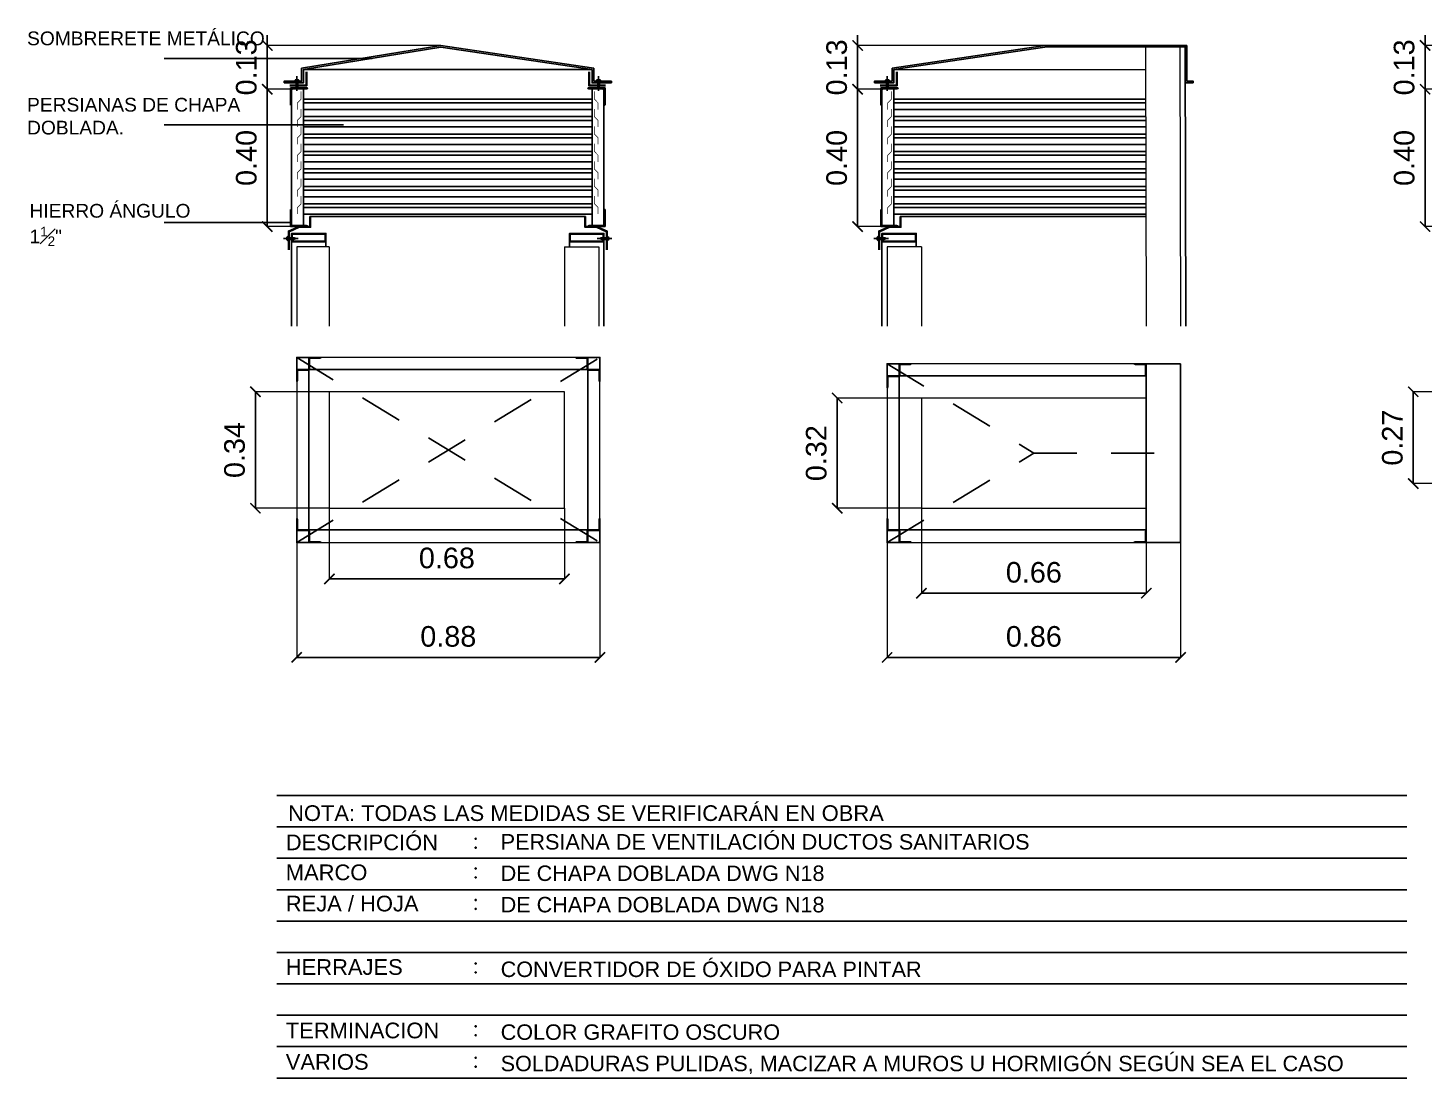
# Model space of a CAD drawing. Extents: x 465 to 637, y -105 to -61.
# Drawn here: x 528.005 to 532.071, y -104.628 to -101.571 of the extents above; entities that cross this region are included whole.
import ezdxf
from ezdxf.enums import TextEntityAlignment as Align

# ---------------------------------------------------------------- set-up
doc = ezdxf.new("R2010")
doc.units = 0
doc.linetypes.add('DASHED2', pattern=[0.375, 0.25, -0.125])
doc.linetypes.add('HIDDEN2', pattern=[0.1875, 0.125, -0.0625])
for name, color, linetype in [('-c-cotas', 1, 'Continuous'), ('0.1', 1, 'Continuous'), ('25-COTAS', 2, 'Continuous'), ('A-Revoques', 1, 'Continuous'), ('CARP', 2, 'Continuous'), ('CARP-DET', 8, 'Continuous'), ('D-PIEL-PERFIL', 123, 'Continuous'), ('GEWINDE_LI', 1, 'Continuous'), ('LINEAS', 9, 'Continuous'), ('MARCO', 2, 'Continuous'), ('ROT-TXT', 2, 'Continuous'), ('TM-REVOQUE', 8, 'Continuous'), ('TXT', 2, 'Continuous'), ('V-01', 1, 'Continuous')]:
    doc.layers.add(name, color=color, linetype=linetype)
doc.layers.add('A-Muros', color=4, linetype='Continuous', lineweight=18)
doc.styles.add('ROMANS', font='arial.ttf')
doc.styles.get("Standard").update_dxf_attribs({"font": 'arial.ttf'})
doc.dimstyles.new('EH-COTA 1.50', dxfattribs={"dimtxt": 0.075, "dimasz": 0.03, "dimexe": 0, "dimexo": 0, "dimgap": 0.03, "dimtad": 1, "dimzin": 1, "dimdsep": 46, "dimtxsty": 'Standard', "dimblk": 'ARCHTICK', "dimcen": 1, "dimclrd": 1, "dimclre": 8, "dimclrt": 2, "dimazin": 2, "dimtfac": 1, "dimtix": 1, "dimtmove": 2, "dimatfit": 3, "dimfxl": 2.83, "dimtolj": 1, "dimtzin": 0, "dimlwd": -1, "dimlwe": 5, "dimarcsym": 0})

# ---------------------------------------------------------------- blocks, each defined once
blk = doc.blocks.new('_ArchTick')
at = {"color": 0, "linetype": 'ByBlock', "const_width": 0.15}
blk.add_lwpolyline([(-0.5, -0.5), (0.5, 0.5)], dxfattribs=at)
blk = doc.blocks.new('*D298')
at = {"layer": '-c-cotas', "color": 8, "lineweight": 5, "transparency": 16777216}
for p, q in [((528.7877, -103.0691), (528.7877, -103.4034)), ((529.6708, -103.0691), (529.6708, -103.4034))]:
    blk.add_line(p, q, dxfattribs=at)
at = {"layer": '-c-cotas', "color": 1, "transparency": 16777216}
blk.add_line((529.6708, -103.4034), (528.7877, -103.4034), dxfattribs=at)
at = {"layer": 'Defpoints', "color": 0, "transparency": 16777216}
for p in [(528.7877, -103.0691), (529.6708, -103.0691), (528.7877, -103.4034)]:
    blk.add_point(p, dxfattribs=at)
at = {"layer": '-c-cotas', "color": 1, "transparency": 16777216, "xscale": 0.03, "yscale": 0.03, "zscale": 0.03, "rotation": 180}
blk.add_blockref('_ArchTick', (528.7877, -103.4034), dxfattribs=at)
at = {"layer": '-c-cotas', "color": 1, "transparency": 16777216, "xscale": 0.03, "yscale": 0.03, "zscale": 0.03}
blk.add_blockref('_ArchTick', (529.6708, -103.4034), dxfattribs=at)
at = {"layer": '-c-cotas', "color": 2, "transparency": 16777216, "insert": (529.2292, -103.3427), "char_height": 0.06, "attachment_point": 5}
blk.add_mtext('\\A1;0.88', dxfattribs=at)
blk = doc.blocks.new('L50x50')
for p, q in [((0, 0), (0, -0.05)), ((0, 0), (0.05, 0)), ((0.0032, -0.0063), (0.0032, -0.0465)), ((0.0063, -0.0032), (0.0465, -0.0032))]:
    blk.add_line(p, q)
for centre, radius, start, end in [((0.0461, 0.0007), 0.00394, 265.3681, 349.0358), ((0.0063, -0.0063), 0.00315, 90, 180), ((-0.0007, -0.0461), 0.00394, 280.9642, 4.6319)]:
    blk.add_arc(centre, radius, start, end)
blk = doc.blocks.new('*D296')
at = {"layer": '-c-cotas', "color": 8, "lineweight": 5, "transparency": 16777216}
for p, q in [((528.7695, -101.7491), (528.7019, -101.7491)), ((528.7695, -102.1491), (528.7019, -102.1491))]:
    blk.add_line(p, q, dxfattribs=at)
at = {"layer": '-c-cotas', "color": 1, "transparency": 16777216}
blk.add_line((528.7019, -102.1491), (528.7019, -101.7491), dxfattribs=at)
at = {"layer": 'Defpoints', "color": 0, "transparency": 16777216}
for p in [(528.7019, -101.7491), (528.7695, -101.7491), (528.7695, -102.1491)]:
    blk.add_point(p, dxfattribs=at)
at = {"layer": '-c-cotas', "color": 1, "transparency": 16777216, "xscale": 0.03, "yscale": 0.03, "zscale": 0.03}
for p, rotation in [((528.7019, -101.7491), 90), ((528.7019, -102.1491), 270)]:
    blk.add_blockref('_ArchTick', p, dxfattribs=dict(at, rotation=rotation))
at = {"layer": '-c-cotas', "color": 2, "transparency": 16777216, "insert": (528.6412, -101.9491), "char_height": 0.06, "attachment_point": 5, "rotation": 90}
blk.add_mtext('\\A1;0.40', dxfattribs=at)
blk = doc.blocks.new('torni.redondo')
at = {"color": 1, "linetype": 'Continuous'}
for p, q in [((0, 0), (-0.0009, 0.0014)), ((0, 0), (0.0009, 0.0014)), ((-0.0056, -0.001), (-0.0056, -0.0025)), ((0.0056, -0.001), (0.0056, -0.0025))]:
    blk.add_line(p, q, dxfattribs=at)
at = {"color": 1}
for p, q in [((-0.0025, -0.0072), (-0.0031, -0.0063)), ((0.003, -0.0067), (-0.0031, -0.0063)), ((-0.0025, -0.0092), (-0.0031, -0.0083)), ((0.003, -0.0087), (-0.0031, -0.0083)), ((-0.0025, -0.0112), (-0.0031, -0.0103)), ((0.003, -0.0107), (-0.0031, -0.0103)), ((-0.0025, -0.0132), (-0.0031, -0.0123)), ((0.003, -0.0127), (-0.0031, -0.0123)), ((-0.0025, -0.0152), (-0.0031, -0.0143)), ((0.003, -0.0147), (-0.0031, -0.0143)), ((-0.0025, -0.0172), (-0.0031, -0.0163)), ((0.003, -0.0167), (-0.0031, -0.0163)), ((-0.0025, -0.0192), (-0.0031, -0.0183)), ((0.003, -0.0187), (-0.0031, -0.0183)), ((-0.0025, -0.0193), (-0.0021, -0.0202)), ((0.0021, -0.0208), (-0.0024, -0.0202)), ((-0.002, -0.0203), (-0.0011, -0.0221)), ((0.001, -0.0229), (-0.0014, -0.0221)), ((-0.0011, -0.0222), (0, -0.0243)), ((0.0007, -0.0229), (0, -0.0243)), ((0.0018, -0.0208), (0.0008, -0.0228)), ((0.0025, -0.0193), (0.0018, -0.0208)), ((0.0025, -0.0058), (0.0025, -0.0049)), ((0.0025, -0.0058), (0.003, -0.0067)), ((0.0025, -0.0078), (0.003, -0.0087)), ((0.0025, -0.0098), (0.003, -0.0107)), ((0.0025, -0.0118), (0.003, -0.0127)), ((0.0025, -0.0138), (0.003, -0.0147)), ((0.0025, -0.0158), (0.003, -0.0167)), ((0.0025, -0.0178), (0.003, -0.0187))]:
    blk.add_line(p, q, dxfattribs=at)
at = {"color": 1, "linetype": 'Continuous'}
blk.add_lwpolyline([(-0.0063, -0.0034), (0.0063, -0.0034), (0.0063, -0.0025), (-0.0063, -0.0025)], close=True, dxfattribs=at)
at = {"color": 1}
for points in [[(-0.0025, -0.0034), (0.0025, -0.0034), (0.0025, -0.0049)], [(-0.0025, -0.0049), (-0.0025, -0.0034)], [(-0.0025, -0.0062), (-0.0025, -0.0049)], [(-0.0025, -0.0082), (-0.0025, -0.0072)], [(-0.0025, -0.0102), (-0.0025, -0.0092)], [(-0.0025, -0.0123), (-0.0025, -0.0112)], [(-0.0025, -0.0143), (-0.0025, -0.0132)], [(-0.0025, -0.0163), (-0.0025, -0.0152)], [(-0.0025, -0.0183), (-0.0025, -0.0172)], [(-0.0025, -0.0193), (-0.0025, -0.0192)], [(0.0025, -0.0068), (0.0025, -0.0098)], [(0.0025, -0.0107), (0.0025, -0.0118)], [(0.0025, -0.0127), (0.0025, -0.0138)], [(0.0025, -0.0147), (0.0025, -0.0158)], [(0.0025, -0.0167), (0.0025, -0.0178)], [(0.0025, -0.0187), (0.0025, -0.0193)]]:
    blk.add_lwpolyline(points, dxfattribs=at)
at = {"color": 1, "linetype": 'Continuous'}
for major_axis, start_param, end_param in [((-0.006, 0), -1.411919, -0.384397), ((0.006, 0), 0.384397, 1.411919)]:
    blk.add_ellipse((0, -0.0025), major_axis=major_axis, ratio=0.666667, start_param=start_param, end_param=end_param, dxfattribs=at)
at = {"layer": 'D-PIEL-PERFIL', "color": 1, "linetype": 'DASHED2', "ltscale": 0.08}
blk.add_line((0, 0.0106), (0, -0.0321), dxfattribs=at)
at = {"layer": 'GEWINDE_LI', "color": 1}
for p, q in [((-0.0031, -0.0063), (0.0025, -0.0058)), ((-0.0031, -0.0083), (0.0025, -0.0078)), ((-0.0031, -0.0103), (0.0025, -0.0098)), ((-0.0031, -0.0123), (0.0025, -0.0118)), ((-0.0031, -0.0143), (0.0025, -0.0138)), ((-0.0031, -0.0163), (0.0025, -0.0158)), ((-0.0031, -0.0183), (0.0025, -0.0178)), ((0.003, -0.0067), (-0.0025, -0.0072)), ((0.003, -0.0087), (-0.0025, -0.0092)), ((0.003, -0.0107), (-0.0025, -0.0112)), ((0.003, -0.0127), (-0.0025, -0.0132)), ((0.003, -0.0147), (-0.0025, -0.0152)), ((0.003, -0.0167), (-0.0025, -0.0172)), ((0.003, -0.0187), (-0.0025, -0.0192)), ((-0.0024, -0.0202), (0.0023, -0.0198)), ((0.0021, -0.0208), (-0.0016, -0.0211)), ((-0.0014, -0.0221), (0.0012, -0.0219)), ((0.001, -0.0229), (-0.0007, -0.023))]:
    blk.add_line(p, q, dxfattribs=at)
blk = doc.blocks.new('*D297')
at = {"layer": '-c-cotas', "color": 1, "transparency": 16777216}
for p, q in [((528.7019, -101.6216), (528.7019, -101.5916)), ((528.7019, -101.7491), (528.7019, -101.6216)), ((528.7019, -101.7491), (528.7019, -101.7791))]:
    blk.add_line(p, q, dxfattribs=at)
at = {"layer": '-c-cotas', "color": 8, "lineweight": 5, "transparency": 16777216}
for p, q in [((529.2076, -101.6216), (528.7019, -101.6216)), ((528.7695, -101.7491), (528.7019, -101.7491))]:
    blk.add_line(p, q, dxfattribs=at)
at = {"layer": 'Defpoints', "color": 0, "transparency": 16777216}
for p in [(528.7019, -101.6216), (529.2076, -101.6216), (528.7695, -101.7491)]:
    blk.add_point(p, dxfattribs=at)
at = {"layer": '-c-cotas', "color": 1, "transparency": 16777216, "xscale": 0.03, "yscale": 0.03, "zscale": 0.03}
for p, rotation in [((528.7019, -101.6216), 270), ((528.7019, -101.7491), 90)]:
    blk.add_blockref('_ArchTick', p, dxfattribs=dict(at, rotation=rotation))
at = {"layer": '-c-cotas', "color": 2, "transparency": 16777216, "insert": (528.6412, -101.6854), "char_height": 0.06, "attachment_point": 5, "rotation": 90}
blk.add_mtext('\\A1;0.13', dxfattribs=at)
blk = doc.blocks.new('*D301')
at = {"layer": '-c-cotas', "color": 8, "lineweight": 5, "transparency": 16777216}
for p, q in [((530.5071, -103.0691), (530.5071, -103.4034)), ((531.3621, -103.0691), (531.3621, -103.4034))]:
    blk.add_line(p, q, dxfattribs=at)
at = {"layer": '-c-cotas', "color": 1, "transparency": 16777216}
blk.add_line((531.3621, -103.4034), (530.5071, -103.4034), dxfattribs=at)
at = {"layer": 'Defpoints', "color": 0, "transparency": 16777216}
for p in [(530.5071, -103.0691), (531.3621, -103.0691), (530.5071, -103.4034)]:
    blk.add_point(p, dxfattribs=at)
at = {"layer": '-c-cotas', "color": 1, "transparency": 16777216, "xscale": 0.03, "yscale": 0.03, "zscale": 0.03, "rotation": 180}
blk.add_blockref('_ArchTick', (530.5071, -103.4034), dxfattribs=at)
at = {"layer": '-c-cotas', "color": 1, "transparency": 16777216, "xscale": 0.03, "yscale": 0.03, "zscale": 0.03}
blk.add_blockref('_ArchTick', (531.3621, -103.4034), dxfattribs=at)
at = {"layer": '-c-cotas', "color": 2, "transparency": 16777216, "insert": (530.9346, -103.3427), "char_height": 0.06, "attachment_point": 5}
blk.add_mtext('\\A1;0.86', dxfattribs=at)
blk = doc.blocks.new('*D299')
at = {"layer": '-c-cotas', "color": 8, "lineweight": 5, "transparency": 16777216}
for p, q in [((530.489, -101.7491), (530.4213, -101.7491)), ((530.489, -102.1491), (530.4213, -102.1491))]:
    blk.add_line(p, q, dxfattribs=at)
at = {"layer": '-c-cotas', "color": 1, "transparency": 16777216}
blk.add_line((530.4213, -102.1491), (530.4213, -101.7491), dxfattribs=at)
at = {"layer": 'Defpoints', "color": 0, "transparency": 16777216}
for p in [(530.4213, -101.7491), (530.489, -101.7491), (530.489, -102.1491)]:
    blk.add_point(p, dxfattribs=at)
at = {"layer": '-c-cotas', "color": 1, "transparency": 16777216, "xscale": 0.03, "yscale": 0.03, "zscale": 0.03}
for p, rotation in [((530.4213, -101.7491), 90), ((530.4213, -102.1491), 270)]:
    blk.add_blockref('_ArchTick', p, dxfattribs=dict(at, rotation=rotation))
at = {"layer": '-c-cotas', "color": 2, "transparency": 16777216, "insert": (530.3606, -101.9491), "char_height": 0.06, "attachment_point": 5, "rotation": 90}
blk.add_mtext('\\A1;0.40', dxfattribs=at)
blk = doc.blocks.new('*D300')
at = {"layer": '-c-cotas', "color": 1, "transparency": 16777216}
for p, q in [((530.4213, -101.6216), (530.4213, -101.5916)), ((530.4213, -101.7491), (530.4213, -101.6216)), ((530.4213, -101.7491), (530.4213, -101.7791))]:
    blk.add_line(p, q, dxfattribs=at)
at = {"layer": '-c-cotas', "color": 8, "lineweight": 5, "transparency": 16777216}
for p, q in [((530.967, -101.6216), (530.4213, -101.6216)), ((530.489, -101.7491), (530.4213, -101.7491))]:
    blk.add_line(p, q, dxfattribs=at)
at = {"layer": 'Defpoints', "color": 0, "transparency": 16777216}
for p in [(530.4213, -101.6216), (530.967, -101.6216), (530.489, -101.7491)]:
    blk.add_point(p, dxfattribs=at)
at = {"layer": '-c-cotas', "color": 1, "transparency": 16777216, "xscale": 0.03, "yscale": 0.03, "zscale": 0.03}
for p, rotation in [((530.4213, -101.6216), 270), ((530.4213, -101.7491), 90)]:
    blk.add_blockref('_ArchTick', p, dxfattribs=dict(at, rotation=rotation))
at = {"layer": '-c-cotas', "color": 2, "transparency": 16777216, "insert": (530.3606, -101.6854), "char_height": 0.06, "attachment_point": 5, "rotation": 90}
blk.add_mtext('\\A1;0.13', dxfattribs=at)
blk = doc.blocks.new('*D302')
at = {"layer": '-c-cotas', "color": 8, "lineweight": 5, "transparency": 16777216}
for p, q in [((528.8827, -102.9691), (528.8827, -103.175)), ((529.5676, -102.9691), (529.5676, -103.175))]:
    blk.add_line(p, q, dxfattribs=at)
at = {"layer": '-c-cotas', "color": 1, "transparency": 16777216}
blk.add_line((529.5676, -103.175), (528.8827, -103.175), dxfattribs=at)
at = {"layer": 'Defpoints', "color": 0, "transparency": 16777216}
for p in [(528.8827, -102.9691), (529.5676, -102.9691), (528.8827, -103.175)]:
    blk.add_point(p, dxfattribs=at)
at = {"layer": '-c-cotas', "color": 1, "transparency": 16777216, "xscale": 0.03, "yscale": 0.03, "zscale": 0.03, "rotation": 180}
blk.add_blockref('_ArchTick', (528.8827, -103.175), dxfattribs=at)
at = {"layer": '-c-cotas', "color": 1, "transparency": 16777216, "xscale": 0.03, "yscale": 0.03, "zscale": 0.03}
blk.add_blockref('_ArchTick', (529.5676, -103.175), dxfattribs=at)
at = {"layer": '-c-cotas', "color": 2, "transparency": 16777216, "insert": (529.2251, -103.1143), "char_height": 0.06, "attachment_point": 5}
blk.add_mtext('\\A1;0.68', dxfattribs=at)
blk = doc.blocks.new('*D303')
at = {"layer": '-c-cotas', "color": 8, "lineweight": 5, "transparency": 16777216}
for p, q in [((528.8827, -102.63), (528.6675, -102.63)), ((528.8827, -102.9691), (528.6675, -102.9691))]:
    blk.add_line(p, q, dxfattribs=at)
at = {"layer": '-c-cotas', "color": 1, "transparency": 16777216}
blk.add_line((528.6675, -102.9691), (528.6675, -102.63), dxfattribs=at)
at = {"layer": 'Defpoints', "color": 0, "transparency": 16777216}
for p in [(528.6675, -102.63), (528.8827, -102.63), (528.8827, -102.9691)]:
    blk.add_point(p, dxfattribs=at)
at = {"layer": '-c-cotas', "color": 1, "transparency": 16777216, "xscale": 0.03, "yscale": 0.03, "zscale": 0.03}
for p, rotation in [((528.6675, -102.63), 90), ((528.6675, -102.9691), 270)]:
    blk.add_blockref('_ArchTick', p, dxfattribs=dict(at, rotation=rotation))
at = {"layer": '-c-cotas', "color": 2, "transparency": 16777216, "insert": (528.6069, -102.7996), "char_height": 0.06, "attachment_point": 5, "rotation": 90}
blk.add_mtext('\\A1;0.34', dxfattribs=at)
blk = doc.blocks.new('*D304')
at = {"layer": '-c-cotas', "color": 8, "lineweight": 5, "transparency": 16777216}
for p, q in [((530.6072, -102.6483), (530.3618, -102.6483)), ((530.6071, -102.9691), (530.3618, -102.9691))]:
    blk.add_line(p, q, dxfattribs=at)
at = {"layer": '-c-cotas', "color": 1, "transparency": 16777216}
blk.add_line((530.3618, -102.6483), (530.3618, -102.9691), dxfattribs=at)
at = {"layer": 'Defpoints', "color": 0, "transparency": 16777216}
for p in [(530.6072, -102.6483), (530.3618, -102.9691), (530.6071, -102.9691)]:
    blk.add_point(p, dxfattribs=at)
at = {"layer": '-c-cotas', "color": 1, "transparency": 16777216, "xscale": 0.03, "yscale": 0.03, "zscale": 0.03}
for p, rotation in [((530.3618, -102.6483), 90), ((530.3618, -102.9691), 270)]:
    blk.add_blockref('_ArchTick', p, dxfattribs=dict(at, rotation=rotation))
at = {"layer": '-c-cotas', "color": 2, "transparency": 16777216, "insert": (530.3011, -102.8087), "char_height": 0.06, "attachment_point": 5, "rotation": 90}
blk.add_mtext('\\A1;0.32', dxfattribs=at)
blk = doc.blocks.new('*D305')
at = {"layer": '-c-cotas', "color": 8, "lineweight": 5, "transparency": 16777216}
for p, q in [((530.6071, -102.9691), (530.6071, -103.2167)), ((531.2621, -102.9691), (531.2621, -103.2167))]:
    blk.add_line(p, q, dxfattribs=at)
at = {"layer": '-c-cotas', "color": 1, "transparency": 16777216}
blk.add_line((531.2621, -103.2167), (530.6071, -103.2167), dxfattribs=at)
at = {"layer": 'Defpoints', "color": 0, "transparency": 16777216}
for p in [(530.6071, -102.9691), (531.2621, -102.9691), (530.6071, -103.2167)]:
    blk.add_point(p, dxfattribs=at)
at = {"layer": '-c-cotas', "color": 1, "transparency": 16777216, "xscale": 0.03, "yscale": 0.03, "zscale": 0.03, "rotation": 180}
blk.add_blockref('_ArchTick', (530.6071, -103.2167), dxfattribs=at)
at = {"layer": '-c-cotas', "color": 1, "transparency": 16777216, "xscale": 0.03, "yscale": 0.03, "zscale": 0.03}
blk.add_blockref('_ArchTick', (531.2621, -103.2167), dxfattribs=at)
at = {"layer": '-c-cotas', "color": 2, "transparency": 16777216, "insert": (530.9346, -103.1561), "char_height": 0.06, "attachment_point": 5}
blk.add_mtext('\\A1;0.66', dxfattribs=at)
blk = doc.blocks.new('*D308')
at = {"layer": '-c-cotas', "color": 8, "lineweight": 5, "transparency": 16777216}
for p, q in [((532.1417, -101.7491), (532.074, -101.7491)), ((532.1417, -102.1491), (532.074, -102.1491))]:
    blk.add_line(p, q, dxfattribs=at)
at = {"layer": '-c-cotas', "color": 1, "transparency": 16777216}
blk.add_line((532.074, -102.1491), (532.074, -101.7491), dxfattribs=at)
at = {"layer": 'Defpoints', "color": 0, "transparency": 16777216}
for p in [(532.074, -101.7491), (532.1417, -101.7491), (532.1417, -102.1491)]:
    blk.add_point(p, dxfattribs=at)
at = {"layer": '-c-cotas', "color": 1, "transparency": 16777216, "xscale": 0.03, "yscale": 0.03, "zscale": 0.03}
for p, rotation in [((532.074, -101.7491), 90), ((532.074, -102.1491), 270)]:
    blk.add_blockref('_ArchTick', p, dxfattribs=dict(at, rotation=rotation))
at = {"layer": '-c-cotas', "color": 2, "transparency": 16777216, "insert": (532.0134, -101.9491), "char_height": 0.06, "attachment_point": 5, "rotation": 90}
blk.add_mtext('\\A1;0.40', dxfattribs=at)
blk = doc.blocks.new('*D309')
at = {"layer": '-c-cotas', "color": 1, "transparency": 16777216}
for p, q in [((532.074, -101.6216), (532.074, -101.5916)), ((532.074, -101.7491), (532.074, -101.6216)), ((532.074, -101.7491), (532.074, -101.7791))]:
    blk.add_line(p, q, dxfattribs=at)
at = {"layer": '-c-cotas', "color": 8, "lineweight": 5, "transparency": 16777216}
for p, q in [((532.5825, -101.6216), (532.074, -101.6216)), ((532.1417, -101.7491), (532.074, -101.7491))]:
    blk.add_line(p, q, dxfattribs=at)
at = {"layer": 'Defpoints', "color": 0, "transparency": 16777216}
for p in [(532.074, -101.6216), (532.5825, -101.6216), (532.1417, -101.7491)]:
    blk.add_point(p, dxfattribs=at)
at = {"layer": '-c-cotas', "color": 1, "transparency": 16777216, "xscale": 0.03, "yscale": 0.03, "zscale": 0.03}
for p, rotation in [((532.074, -101.6216), 270), ((532.074, -101.7491), 90)]:
    blk.add_blockref('_ArchTick', p, dxfattribs=dict(at, rotation=rotation))
at = {"layer": '-c-cotas', "color": 2, "transparency": 16777216, "insert": (532.0133, -101.6854), "char_height": 0.06, "attachment_point": 5, "rotation": 90}
blk.add_mtext('\\A1;0.13', dxfattribs=at)
blk = doc.blocks.new('*D316')
at = {"layer": '-c-cotas', "color": 8, "lineweight": 5, "transparency": 16777216}
for p, q in [((532.2576, -102.63), (532.0396, -102.63)), ((532.2576, -102.8972), (532.0396, -102.8972))]:
    blk.add_line(p, q, dxfattribs=at)
at = {"layer": '-c-cotas', "color": 1, "transparency": 16777216}
blk.add_line((532.0396, -102.8972), (532.0396, -102.63), dxfattribs=at)
at = {"layer": 'Defpoints', "color": 0, "transparency": 16777216}
for p in [(532.0396, -102.63), (532.2576, -102.63), (532.2576, -102.8972)]:
    blk.add_point(p, dxfattribs=at)
at = {"layer": '-c-cotas', "color": 1, "transparency": 16777216, "xscale": 0.03, "yscale": 0.03, "zscale": 0.03}
for p, rotation in [((532.0396, -102.63), 90), ((532.0396, -102.8972), 270)]:
    blk.add_blockref('_ArchTick', p, dxfattribs=dict(at, rotation=rotation))
at = {"layer": '-c-cotas', "color": 2, "transparency": 16777216, "insert": (531.979, -102.7636), "char_height": 0.06, "attachment_point": 5, "rotation": 90}
blk.add_mtext('\\A1;0.27', dxfattribs=at)

msp = doc.modelspace()

# ---------------------------------------------------------------- hatches: boundary and pattern name
at = {"layer": 'CARP-DET'}
h = msp.add_hatch(dxfattribs=at)
h.set_pattern_fill('_USER', color=256, scale=0.001, angle=45, style=0, pattern_type=0)
h.set_pattern_definition([(135, (695.5608739, -159.0940445), (0.000707106781, 0.000707106781), [])])
h.paths.add_polyline_path([(528.8195, -101.7451), (528.789, -101.7451), (528.7884, -101.7463), (528.7884, -101.7482), (528.816, -101.7482, 0.336556)])
h.paths.add_polyline_path([(528.7884, -101.7463), (528.7877, -101.7451), (528.7695, -101.7451), (528.7695, -101.7951, 0.336556), (528.7727, -101.7915), (528.7727, -101.7514, -0.414214), (528.7759, -101.7482), (528.7884, -101.7482)])
h = msp.add_hatch(dxfattribs=at)
h.set_pattern_fill('_USER', color=256, scale=0.001, angle=45, style=0, pattern_type=0)
h.set_pattern_definition([(135, (695.4607149, -159.0940445), (0.000707106781, 0.000707106781), [])])
h.paths.add_polyline_path([(529.6357, -101.7451), (529.6663, -101.7451), (529.6669, -101.7463), (529.6669, -101.7482), (529.6393, -101.7482, -0.336556)])
h.paths.add_polyline_path([(529.6669, -101.7463), (529.6676, -101.7451), (529.6857, -101.7451), (529.6857, -101.7951, -0.336556), (529.6826, -101.7915), (529.6826, -101.7514, 0.414214), (529.6794, -101.7482), (529.6669, -101.7482)])
h = msp.add_hatch(dxfattribs=at)
h.set_pattern_fill('_USER', color=256, scale=0.001, angle=45, style=0, pattern_type=0)
h.set_pattern_definition([(135, (697.2802801, -159.0940445), (0.000707106781, 0.000707106781), [])])
h.paths.add_polyline_path([(530.539, -101.7451), (530.5084, -101.7451), (530.5078, -101.7463), (530.5078, -101.7482), (530.5354, -101.7482, 0.336556)])
h.paths.add_polyline_path([(530.5078, -101.7463), (530.5071, -101.7451), (530.489, -101.7451), (530.489, -101.7951, 0.336556), (530.4921, -101.7915), (530.4921, -101.7514, -0.414214), (530.4953, -101.7482), (530.5078, -101.7482)])
h = msp.add_hatch(dxfattribs=at)
h.set_pattern_fill('_USER', color=256, scale=0.001, angle=45, style=0, pattern_type=0)
h.set_pattern_definition([(135, (695.5608739, -159.1906089), (0.000707106781, 0.000707106781), [])])
h.paths.add_polyline_path([(528.816, -102.146), (528.7759, -102.146, -0.414214), (528.7727, -102.1428), (528.7727, -102.1027, 0.336556), (528.7695, -102.0991), (528.7695, -102.1491), (528.8195, -102.1491, 0.336556)])
h = msp.add_hatch(dxfattribs=at)
h.set_pattern_fill('_USER', color=256, scale=0.001, angle=45, style=0, pattern_type=0)
h.set_pattern_definition([(135, (695.4607149, -159.1906089), (0.000707106781, 0.000707106781), [])])
h.paths.add_polyline_path([(529.6393, -102.146), (529.6794, -102.146, 0.414214), (529.6826, -102.1428), (529.6826, -102.1027, -0.336556), (529.6857, -102.0991), (529.6857, -102.1491), (529.6357, -102.1491, -0.336556)])
h = msp.add_hatch(dxfattribs=at)
h.set_pattern_fill('_USER', color=256, scale=0.001, angle=45, style=0, pattern_type=0)
h.set_pattern_definition([(135, (697.2802801, -159.1906089), (0.000707106781, 0.000707106781), [])])
h.paths.add_polyline_path([(530.5354, -102.146), (530.4953, -102.146, -0.414214), (530.4921, -102.1428), (530.4921, -102.1027, 0.336556), (530.489, -102.0991), (530.489, -102.1491), (530.539, -102.1491, 0.336556)])

# ---------------------------------------------------------------- linework, layer by layer
at = {"layer": '0.1'}
for p, q in [((528.7303, -103.8056), (532.0207, -103.8056)), ((528.7303, -103.897), (532.0207, -103.897)), ((528.7303, -103.9885), (532.0207, -103.9885)), ((528.7303, -103.9885), (532.0207, -103.9885)), ((528.7303, -104.0799), (532.0207, -104.0799)), ((528.7303, -104.0799), (532.0207, -104.0799)), ((528.7303, -104.1713), (532.0207, -104.1713)), ((528.7303, -104.1713), (532.0207, -104.1713)), ((528.7303, -104.2627), (532.0207, -104.2627)), ((528.7303, -104.2627), (532.0207, -104.2627)), ((528.7303, -104.3542), (532.0207, -104.3542)), ((528.7303, -104.3542), (532.0207, -104.3542)), ((528.7303, -104.3542), (532.0207, -104.3542)), ((528.7303, -104.4456), (532.0207, -104.4456)), ((528.7303, -104.4456), (532.0207, -104.4456)), ((528.7303, -104.537), (532.0207, -104.537)), ((528.7303, -104.537), (532.0207, -104.537)), ((528.7303, -104.6285), (532.0207, -104.6285))]:
    msp.add_line(p, q, dxfattribs=at)
at = {"layer": 'A-Muros'}
for p, q in [((531.2602, -101.6258), (531.2621, -102.439)), ((531.3602, -101.6258), (531.3621, -102.439)), ((528.8827, -102.208), (528.7877, -102.208)), ((528.7877, -102.208), (528.7877, -102.439)), ((528.8827, -102.208), (528.8827, -102.439)), ((529.5676, -102.208), (529.5676, -102.439)), ((529.5676, -102.208), (529.6676, -102.208)), ((529.6676, -102.208), (529.6676, -102.439)), ((530.6072, -102.208), (530.5071, -102.208)), ((530.5071, -102.208), (530.5071, -102.439)), ((530.6072, -102.208), (530.6072, -102.439))]:
    msp.add_line(p, q, dxfattribs=at)
at = {"layer": 'A-Muros', "color": 3}
for points in [[(528.7877, -103.0691), (529.6708, -103.0691), (529.6708, -102.53), (528.7877, -102.53)], [(530.5071, -103.0691), (531.3621, -103.0691), (531.3622, -102.5483), (530.5072, -102.5483)], [(528.8827, -102.9691), (529.5676, -102.9691), (529.5676, -102.63), (528.8827, -102.63)], [(530.6071, -102.9691), (531.2621, -102.9691), (531.2622, -102.6483), (530.6072, -102.6483)]]:
    msp.add_lwpolyline(points, close=True, dxfattribs=at)
at = {"layer": 'A-Muros'}
msp.add_lwpolyline([(531.3621, -103.0691), (531.2622, -103.0691), (531.2622, -102.5483), (531.3621, -102.5483)], close=True, dxfattribs=at)
at = {"layer": 'A-Revoques'}
for p, q in [((531.3752, -101.6255), (531.3771, -102.439)), ((528.7727, -102.193), (528.7727, -102.439)), ((528.8727, -102.208), (528.8727, -102.193)), ((529.5826, -102.208), (529.5826, -102.193)), ((529.6826, -102.193), (529.6826, -102.439)), ((530.4921, -102.193), (530.4921, -102.439)), ((530.5921, -102.208), (530.5921, -102.193))]:
    msp.add_line(p, q, dxfattribs=at)
at = {"layer": 'CARP'}
for p, q in [((528.7727, -102.1407), (528.7727, -101.7514)), ((528.8071, -102.146), (528.8071, -101.75)), ((529.6481, -102.146), (529.6481, -101.75)), ((529.6826, -102.1407), (529.6826, -101.7514)), ((530.4921, -102.1407), (530.4921, -101.7514)), ((530.5266, -102.146), (530.5266, -101.75)), ((529.6358, -103.0319), (529.6358, -102.53)), ((531.2621, -103.0319), (531.2622, -102.5483)), ((528.8227, -103.0341), (528.8227, -102.565)), ((530.5421, -103.0341), (530.5422, -102.5833))]:
    msp.add_line(p, q, dxfattribs=at)
at = {"layer": 'CARP', "linetype": 'Continuous'}
for p, q in [((529.6708, -102.565), (528.8062, -102.565)), ((531.2622, -102.5833), (530.5257, -102.5833)), ((528.8227, -103.0319), (529.6708, -103.0319)), ((530.5421, -103.0319), (531.2621, -103.0319))]:
    msp.add_line(p, q, dxfattribs=at)
at = {"layer": 'CARP'}
for points in [[(528.8227, -102.53), (528.7877, -102.53), (528.7877, -102.565), (528.8227, -102.565)], [(529.6358, -102.53), (529.6708, -102.53), (529.6708, -102.565), (529.6358, -102.565)], [(530.5422, -102.5483), (530.5072, -102.5483), (530.5072, -102.5833), (530.5422, -102.5833)], [(528.8227, -103.0691), (528.7877, -103.0691), (528.7877, -103.0341), (528.8227, -103.0341)], [(529.6358, -103.0691), (529.6708, -103.0691), (529.6708, -103.0341), (529.6358, -103.0341)], [(530.5421, -103.0691), (530.5071, -103.0691), (530.5071, -103.0341), (530.5421, -103.0341)]]:
    msp.add_lwpolyline(points, close=True, dxfattribs=at)
at = {"layer": 'CARP-DET'}
for p, q in [((528.8021, -101.688), (529.2076, -101.6216)), ((529.653, -101.688), (529.2076, -101.6216)), ((530.5216, -101.688), (530.967, -101.6216)), ((531.3804, -101.6215), (530.967, -101.6216)), ((529.6481, -101.7781), (528.8071, -101.7781)), ((529.6481, -101.7889), (528.8071, -101.7889)), ((529.6481, -101.8081), (528.8071, -101.8081)), ((531.2606, -101.7781), (530.5266, -101.7781)), ((531.2606, -101.7889), (530.5266, -101.7889)), ((531.2607, -101.8081), (530.5266, -101.8081)), ((529.6481, -101.8289), (528.8071, -101.8289)), ((529.6481, -101.8397), (528.8071, -101.8397)), ((531.2607, -101.8289), (530.5266, -101.8289)), ((531.2608, -101.8397), (530.5266, -101.8397)), ((529.6481, -101.8589), (528.8071, -101.8589)), ((529.6481, -101.8797), (528.8071, -101.8797)), ((529.6481, -101.8905), (528.8071, -101.8905)), ((531.2608, -101.8589), (530.5266, -101.8589)), ((531.2608, -101.8797), (530.5266, -101.8797)), ((531.2609, -101.8905), (530.5266, -101.8905)), ((529.6481, -101.9097), (528.8071, -101.9097)), ((529.6481, -101.9305), (528.8071, -101.9305)), ((531.2609, -101.9097), (530.5266, -101.9097)), ((531.261, -101.9305), (530.5266, -101.9305)), ((529.6481, -101.9413), (528.8071, -101.9413)), ((529.6481, -101.9605), (528.8071, -101.9605)), ((531.261, -101.9413), (530.5266, -101.9413)), ((531.261, -101.9605), (530.5266, -101.9605)), ((529.6481, -101.9813), (528.8071, -101.9813)), ((529.6481, -101.992), (528.8071, -101.992)), ((529.6481, -102.0113), (528.8071, -102.0113)), ((531.2611, -101.9813), (530.5266, -101.9813)), ((531.2611, -101.992), (530.5266, -101.992)), ((531.2612, -102.0113), (530.5266, -102.0113)), ((529.6481, -102.032), (528.8071, -102.032)), ((529.6481, -102.0428), (528.8071, -102.0428)), ((529.6481, -102.062), (528.8071, -102.062)), ((531.2612, -102.032), (530.5266, -102.032)), ((531.2612, -102.0428), (530.5266, -102.0428)), ((531.2613, -102.062), (530.5266, -102.062)), ((529.6481, -102.0828), (528.8071, -102.0828)), ((529.6481, -102.0936), (528.8071, -102.0936)), ((531.2613, -102.0828), (530.5266, -102.0828)), ((531.2613, -102.0936), (530.5266, -102.0936)), ((529.6481, -102.1128), (528.8071, -102.1128)), ((528.8263, -102.1197), (529.627, -102.1197)), ((529.627, -102.1197), (529.629, -102.1197)), ((531.2614, -102.1128), (530.5266, -102.1128)), ((530.5457, -102.1197), (531.2614, -102.1197))]:
    msp.add_line(p, q, dxfattribs=at)
for points in [[(529.7043, -101.7307), (529.648, -101.7307), (529.648, -101.6919), (529.2076, -101.6268), (528.8071, -101.6919), (528.8071, -101.7307), (528.751, -101.7307)], [(531.3988, -101.7307), (531.3754, -101.7306), (531.3754, -101.6255), (530.967, -101.6268), (530.5266, -101.6919), (530.5266, -101.7307), (530.4704, -101.7307)], [(531.3988, -101.7307), (531.3988, -101.7257), (531.3805, -101.7256), (531.3804, -101.6215)], [(528.751, -101.7307), (528.751, -101.7257), (528.8021, -101.7257), (528.8021, -101.688)], [(528.8071, -101.6919), (529.648, -101.6919)], [(529.7043, -101.7307), (529.7043, -101.7257), (529.6531, -101.7257), (529.653, -101.688)], [(530.4704, -101.7307), (530.4704, -101.7257), (530.5216, -101.7257), (530.5216, -101.688)], [(530.5266, -101.6919), (531.2603, -101.6921)]]:
    msp.add_lwpolyline(points, dxfattribs=at)
at = {"layer": 'CARP-DET', "const_width": 0.002}
for points in [[(528.8005, -101.7555), (528.8005, -101.7781), (528.7898, -101.7889), (528.7898, -101.8081)], [(529.6548, -101.7555), (529.6548, -101.7781), (529.6655, -101.7889), (529.6655, -101.8081)], [(530.5199, -101.7555), (530.5199, -101.7781), (530.5092, -101.7889), (530.5092, -101.8081)], [(528.8005, -101.8062), (528.8005, -101.8289), (528.7898, -101.8397), (528.7898, -101.8589)], [(529.6548, -101.8062), (529.6548, -101.8289), (529.6655, -101.8397), (529.6655, -101.8589)], [(530.5199, -101.8062), (530.5199, -101.8289), (530.5092, -101.8397), (530.5092, -101.8589)], [(528.8005, -101.857), (528.8005, -101.8797), (528.7898, -101.8905), (528.7898, -101.9097)], [(529.6548, -101.857), (529.6548, -101.8797), (529.6655, -101.8905), (529.6655, -101.9097)], [(530.5199, -101.857), (530.5199, -101.8797), (530.5092, -101.8905), (530.5092, -101.9097)], [(528.8005, -101.9078), (528.8005, -101.9305), (528.7898, -101.9413), (528.7898, -101.9605)], [(529.6548, -101.9078), (529.6548, -101.9305), (529.6655, -101.9413), (529.6655, -101.9605)], [(530.5199, -101.9078), (530.5199, -101.9305), (530.5092, -101.9413), (530.5092, -101.9605)], [(528.8005, -101.9586), (528.8005, -101.9813), (528.7898, -101.992), (528.7898, -102.0113)], [(529.6548, -101.9586), (529.6548, -101.9813), (529.6655, -101.992), (529.6655, -102.0113)], [(530.5199, -101.9586), (530.5199, -101.9813), (530.5092, -101.992), (530.5092, -102.0113)], [(528.8005, -102.0094), (528.8005, -102.032), (528.7898, -102.0428), (528.7898, -102.062)], [(529.6548, -102.0094), (529.6548, -102.032), (529.6655, -102.0428), (529.6655, -102.062)], [(530.5199, -102.0094), (530.5199, -102.032), (530.5092, -102.0428), (530.5092, -102.062)], [(528.8005, -102.0602), (528.8005, -102.0828), (528.7898, -102.0936), (528.7898, -102.1128)], [(529.6548, -102.0602), (529.6548, -102.0828), (529.6655, -102.0936), (529.6655, -102.1128)], [(530.5199, -102.0602), (530.5199, -102.0828), (530.5092, -102.0936), (530.5092, -102.1128)]]:
    msp.add_lwpolyline(points, dxfattribs=at)
at = {"layer": 'LINEAS'}
for p, q in [((529.0074, -101.6593), (528.4017, -101.6593)), ((528.9237, -101.8526), (528.4017, -101.8526)), ((528.7695, -102.137), (528.4017, -102.137))]:
    msp.add_line(p, q, dxfattribs=at)
at = {"layer": 'MARCO'}
for points in [[(528.768, -101.7369), (528.8151, -101.7369), (528.8151, -101.698)], [(528.768, -101.7389), (528.8171, -101.7389), (528.8171, -101.698)], [(529.6873, -101.7389), (529.6382, -101.7389), (529.6382, -101.698)], [(529.6873, -101.7369), (529.6402, -101.7369), (529.6402, -101.698)], [(530.4874, -101.7369), (530.5345, -101.7369), (530.5345, -101.698)], [(530.4874, -101.7389), (530.5365, -101.7389), (530.5365, -101.698)], [(528.7945, -102.1491), (528.8263, -102.1491), (528.8263, -102.1197)], [(528.7945, -102.1511), (528.8283, -102.1511), (528.8283, -102.1197)], [(529.6607, -102.1511), (529.627, -102.1511), (529.627, -102.1197)], [(529.6607, -102.1491), (529.629, -102.1491), (529.629, -102.1197)], [(530.514, -102.1491), (530.5457, -102.1491), (530.5457, -102.1197)], [(530.514, -102.1511), (530.5477, -102.1511), (530.5477, -102.1197)], [(528.7945, -102.1491), (528.7634, -102.1621), (528.7634, -102.2167)], [(528.7945, -102.1511), (528.7654, -102.1641), (528.7654, -102.2167)], [(529.6607, -102.1491), (529.6919, -102.1621), (529.6919, -102.2167)], [(529.6607, -102.1511), (529.6899, -102.1641), (529.6899, -102.2167)], [(530.514, -102.1491), (530.4828, -102.1621), (530.4828, -102.2167)], [(530.514, -102.1511), (530.4848, -102.1641), (530.4848, -102.2167)]]:
    msp.add_lwpolyline(points, dxfattribs=at)
for points in [[(528.7727, -102.193), (528.8727, -102.193), (528.8727, -102.1689), (528.7727, -102.1689)], [(528.7747, -102.191), (528.8707, -102.191), (528.8707, -102.1709), (528.7747, -102.1709)], [(529.6826, -102.193), (529.5826, -102.193), (529.5826, -102.1689), (529.6826, -102.1689)], [(529.6806, -102.191), (529.5846, -102.191), (529.5846, -102.1709), (529.6806, -102.1709)], [(530.4921, -102.193), (530.5921, -102.193), (530.5921, -102.1689), (530.4921, -102.1689)], [(530.4941, -102.191), (530.5901, -102.191), (530.5901, -102.1709), (530.4941, -102.1709)]]:
    msp.add_lwpolyline(points, close=True, dxfattribs=at)
at = {"layer": 'ROT-TXT'}
for centre in [(529.3089, -103.9316), (529.3089, -103.9576), (529.3089, -104.0182), (529.3089, -104.0442), (529.3089, -104.1099), (529.3089, -104.1359), (529.3089, -104.2949), (529.3089, -104.3209), (529.3089, -104.4777), (529.3089, -104.5037), (529.3089, -104.5692), (529.3089, -104.5952)]:
    msp.add_circle(centre, 0.00153, dxfattribs=at)
at = {"layer": 'TM-REVOQUE'}
for p, q in [((528.7727, -102.193), (528.7727, -102.439)), ((530.4921, -102.193), (530.4921, -102.439))]:
    msp.add_line(p, q, dxfattribs=at)
at = {"layer": 'V-01', "linetype": 'HIDDEN2'}
for p, q in [((528.7877, -103.0691), (529.6708, -102.53)), ((528.7877, -102.53), (529.6708, -103.0691)), ((530.5072, -102.5483), (530.9347, -102.8087)), ((530.5071, -103.0691), (530.9347, -102.8087))]:
    msp.add_line(p, q, dxfattribs=at)
msp.add_lwpolyline([(530.9347, -102.8087), (531.3622, -102.8087)], dxfattribs=at)

# ---------------------------------------------------------------- block references
at = {"layer": '25-COTAS'}
for p in [(528.7884, -101.722), (530.5078, -101.722)]:
    msp.add_blockref('torni.redondo', p, dxfattribs=at)
at = {"layer": '25-COTAS', "xscale": -1}
msp.add_blockref('torni.redondo', (529.6669, -101.722), dxfattribs=at)
at = {"layer": '25-COTAS', "rotation": 90.00000000000001}
for p in [(528.76, -102.1839), (530.4794, -102.1839)]:
    msp.add_blockref('torni.redondo', p, dxfattribs=at)
at = {"layer": '25-COTAS', "xscale": -1, "rotation": 270}
msp.add_blockref('torni.redondo', (529.6953, -102.1839), dxfattribs=at)
at = {"layer": 'CARP'}
for p in [(528.7695, -101.7451), (530.489, -101.7451)]:
    msp.add_blockref('L50x50', p, dxfattribs=at)
at = {"layer": 'CARP', "xscale": -1}
msp.add_blockref('L50x50', (529.6857, -101.7451), dxfattribs=at)
at = {"layer": 'CARP', "xscale": -1, "rotation": 180}
for p in [(528.7695, -102.1491), (530.489, -102.1491)]:
    msp.add_blockref('L50x50', p, dxfattribs=at)
at = {"layer": 'CARP', "rotation": 180}
msp.add_blockref('L50x50', (529.6857, -102.1491), dxfattribs=at)
at = {"layer": 'CARP'}
for p, xscale, yscale, zscale, rotation in [((528.8227, -102.53), -0.7000000000759314, 0.7000000000759314, 0.7000000000759428, 90.00000000688603), ((529.6358, -102.53), 0.7000000000759314, 0.7000000000759314, 0.7000000000759314, 269.999999993114), ((530.5422, -102.5483), -0.7000000000759314, 0.7000000000759314, 0.7000000000759428, 90.00000000688603), ((531.2622, -102.5483), 0.7000000000759314, 0.7000000000759314, 0.7000000000759314, 269.999999993114), ((528.7877, -103.0341), -0.7000000000759883, 0.7000000000759883, 0.7000000000759428, 180), ((528.8227, -103.0691), 0.7000000000759883, 0.7000000000759883, 0.7000000000759883, 89.99999999311402), ((529.6358, -103.0691), -0.7000000000759883, 0.7000000000759883, 0.7000000000759428, 270.000000006886), ((529.6708, -103.0341), 0.7000000000758746, 0.7000000000758746, 0.7000000000758746, 180), ((530.5071, -103.0341), -0.7000000000759883, 0.7000000000759883, 0.7000000000759428, 180), ((530.5421, -103.0691), 0.7000000000759883, 0.7000000000759883, 0.7000000000759883, 89.99999999311402), ((531.2621, -103.0691), -0.7000000000759883, 0.7000000000759883, 0.7000000000759428, 270.000000006886)]:
    msp.add_blockref('L50x50', p, dxfattribs=dict(at, xscale=xscale, yscale=yscale, zscale=zscale, rotation=rotation))
for p, xscale, yscale, zscale in [((528.7877, -102.565), 0.7000000000759883, 0.7000000000759883, 0.7000000000759883), ((529.6708, -102.565), -0.7000000000758746, 0.7000000000759314, 0.7000000000759428), ((530.5072, -102.5833), 0.7000000000759883, 0.7000000000759883, 0.7000000000759883)]:
    msp.add_blockref('L50x50', p, dxfattribs=dict(at, xscale=xscale, yscale=yscale, zscale=zscale))

# ---------------------------------------------------------------- texts
at = {"layer": 'ROT-TXT', "style": 'ROMANS'}
for s, height, p in [('NOTA: TODAS LAS MEDIDAS SE VERIFICARÁN EN OBRA', 0.045714, (528.7626, -103.8798)), ('PERSIANA DE VENTILACIÓN DUCTOS SANITARIOS', 0.045, (529.3818, -103.963)), ('DE CHAPA DOBLADA DWG N18', 0.045, (529.3818, -104.0545)), ('DE CHAPA DOBLADA DWG N18', 0.045, (529.3818, -104.1459)), ('CONVERTIDOR DE ÓXIDO PARA PINTAR', 0.045, (529.3818, -104.3342)), ('COLOR GRAFITO OSCURO', 0.045, (529.3818, -104.5171)), ('SOLDADURAS PULIDAS, MACIZAR A MUROS U HORMIGÓN SEGÚN SEA EL CASO', 0.045, (529.3818, -104.6085))]:
    msp.add_text(s, height=height, dxfattribs=at).set_placement(p)
for s, height, p in [('DESCRIPCIÓN', 0.045714, (528.7559, -103.9421)), ('MARCO', 0.04571, (528.7559, -104.0294)), ('REJA / HOJA', 0.045714, (528.7559, -104.1203)), ('HERRAJES', 0.04571, (528.7559, -104.305)), ('TERMINACION', 0.045714, (528.7559, -104.4898)), ('VARIOS', 0.04571, (528.7559, -104.5813))]:
    msp.add_text(s, height=height, dxfattribs=at).set_placement(p, align=Align.MIDDLE_LEFT)
at = {"layer": 'TXT', "char_height": 0.04, "attachment_point": 1, "style": 'ROMANS'}
for s, insert, width in [('SOMBRERETE METÁLICO', (528.0024, -101.5809), 0.809204), ('PERSIANAS DE CHAPA DOBLADA.', (528.0024, -101.7741), 0.809204), ('\\A1;\\pxql;HIERRO ÁNGULO\\P1{\\H0.7x;\\S1#2;}" ', (528.0095, -102.083), 0.877643)]:
    msp.add_mtext(s, dxfattribs=dict(at, insert=insert, width=width))

# ---------------------------------------------------------------- dimensions: what is measured, and where the dimension line sits
at = {"layer": '-c-cotas'}
for base, p1, p2, picture, middle in [((528.7019, -101.6216), (528.7695, -101.7491), (529.2076, -101.6216), '*D297', (528.6412, -101.6854)), ((530.4213, -101.6216), (530.489, -101.7491), (530.967, -101.6216), '*D300', (530.3606, -101.6854)), ((532.074, -101.6216), (532.1417, -101.7491), (532.5825, -101.6216), '*D309', (532.0133, -101.6854)), ((528.7019, -101.7491), (528.7695, -102.1491), (528.7695, -101.7491), '*D296', (528.6412, -101.9491)), ((530.4213, -101.7491), (530.489, -102.1491), (530.489, -101.7491), '*D299', (530.3606, -101.9491)), ((532.074, -101.7491), (532.1417, -102.1491), (532.1417, -101.7491), '*D308', (532.0134, -101.9491)), ((528.6675, -102.63), (528.8827, -102.9691), (528.8827, -102.63), '*D303', (528.6069, -102.7996)), ((532.0396, -102.63), (532.2576, -102.8972), (532.2576, -102.63), '*D316', (531.979, -102.7636)), ((530.3618, -102.9691), (530.6072, -102.6483), (530.6071, -102.9691), '*D304', (530.3011, -102.8087))]:
    dim = msp.add_linear_dim(base=base, p1=p1, p2=p2, angle=90, dimstyle='EH-COTA 1.50', override={"dimtxt": 0.06}, dxfattribs=at)
    dim.commit()
    dim.dimension.update_dxf_attribs({"geometry": picture, "text_midpoint": middle})
for base, p1, p2, picture, middle in [((528.8827, -103.175), (529.5676, -102.9691), (528.8827, -102.9691), '*D302', (529.2251, -103.1143)), ((530.607129, -103.216723), (531.26213, -102.969145), (530.607129, -102.969145), '*D305', (530.93463, -103.156088)), ((528.7877, -103.4034), (529.6708, -103.0691), (528.7877, -103.0691), '*D298', (529.2292, -103.3427)), ((530.507129, -103.403367), (531.36213, -103.069145), (530.507129, -103.069145), '*D301', (530.93463, -103.342732))]:
    dim = msp.add_linear_dim(base=base, p1=p1, p2=p2, dimstyle='EH-COTA 1.50', override={"dimtxt": 0.06}, dxfattribs=at)
    dim.commit()
    dim.dimension.update_dxf_attribs({"geometry": picture, "text_midpoint": middle})

doc.saveas('drawing.dxf')
